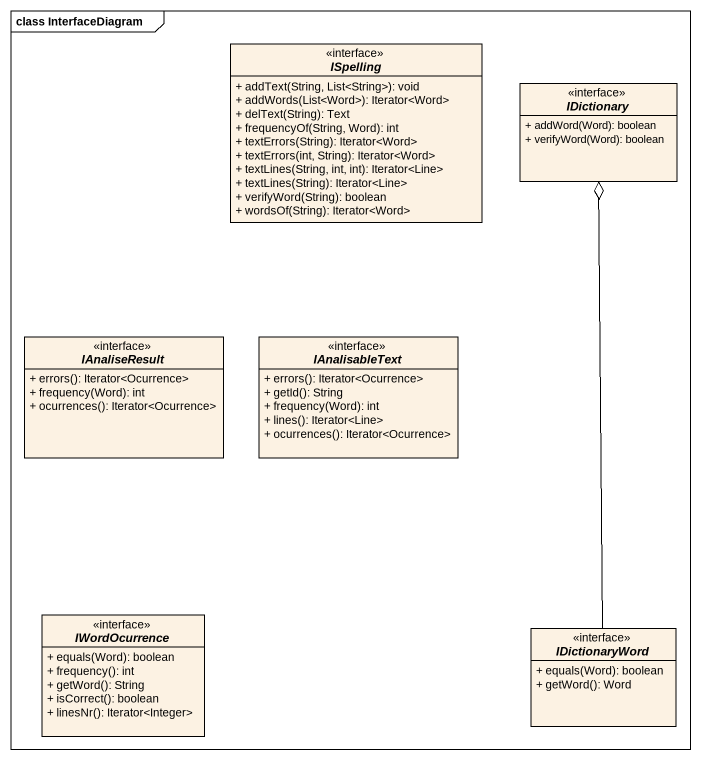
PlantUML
@startuml
mainframe class InterfaceDiagram
hide circle
hide empty members
skinparam classAttributeIconSize 0
interface ISpelling {
  + addText(String, List<String>): void
  + addWords(List<Word>): Iterator<Word>
  + delText(String): Text
  + frequencyOf(String, Word): int
  + textErrors(String): Iterator<Word>
  + textErrors(int, String): Iterator<Word>
  + textLines(String, int, int): Iterator<Line>
  + textLines(String): Iterator<Line>
  + verifyWord(String): boolean
  + wordsOf(String): Iterator<Word>
}
interface IDictionary {
  + addWord(Word): boolean
  + verifyWord(Word): boolean
}
interface IAnaliseResult {
  + errors(): Iterator<Ocurrence>
  + frequency(Word): int
  + ocurrences(): Iterator<Ocurrence>
}
interface IAnalisableText {
  + errors(): Iterator<Ocurrence>
  + getId(): String
  + frequency(Word): int
  + lines(): Iterator<Line>
  + ocurrences(): Iterator<Ocurrence>
}
interface IWordOcurrence {
  + equals(Word): boolean
  + frequency(): int
  + getWord(): String
  + isCorrect(): boolean
  + linesNr(): Iterator<Integer>
}
interface IDictionaryWord {
  + equals(Word): boolean
  + getWord(): Word
}
IDictionaryWord -up-o IDictionary
@enduml
